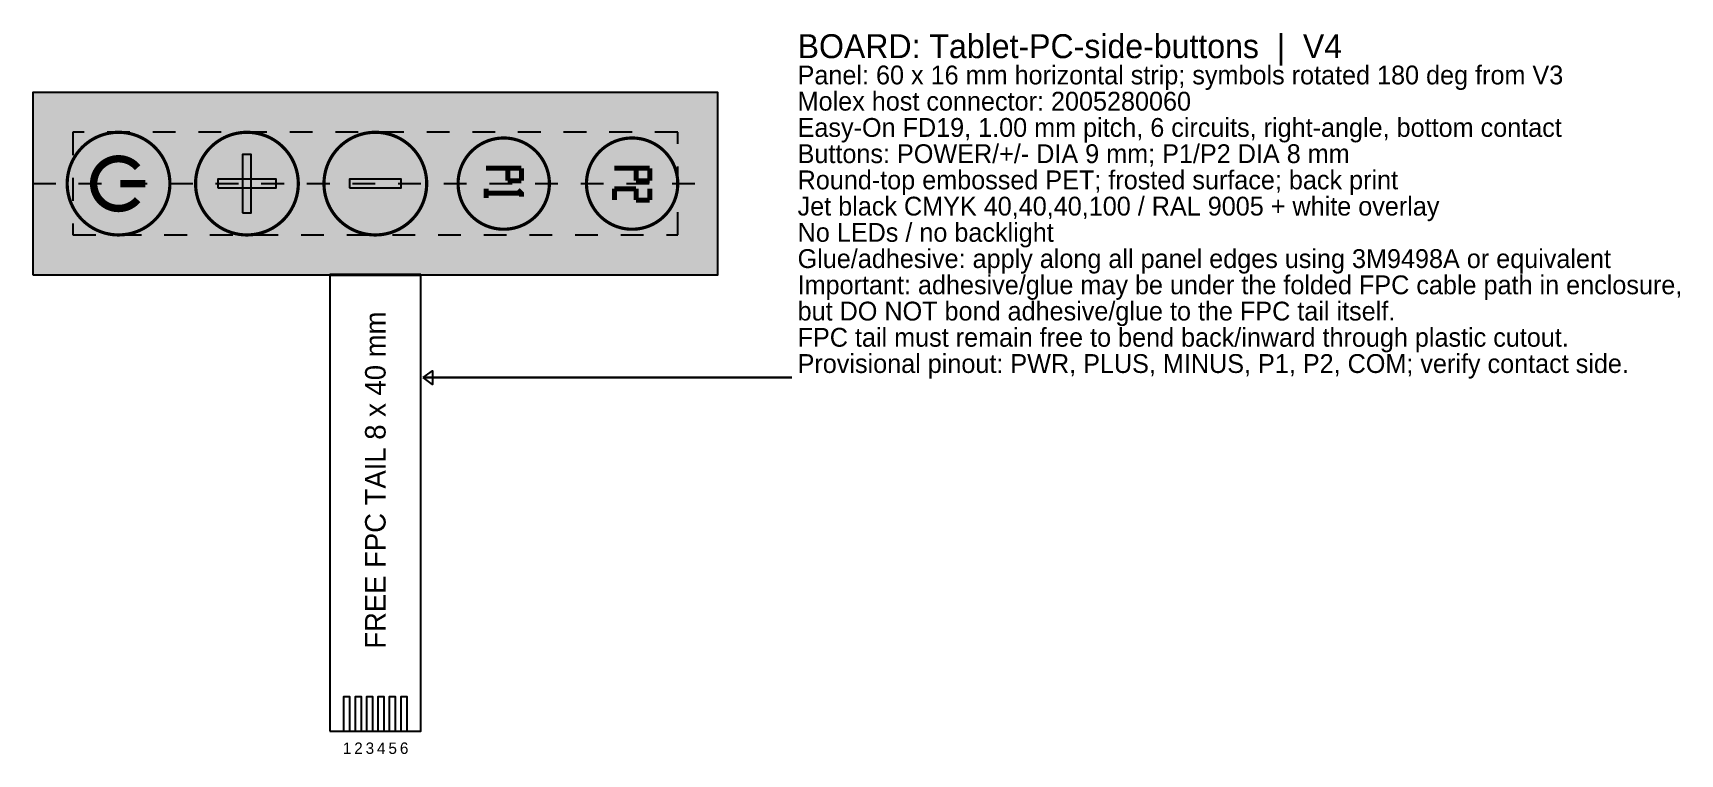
# Model space of a CAD drawing. Header units: millimetres. Extents: x 0 to 144, y -42 to 21.
import ezdxf
from ezdxf.enums import TextEntityAlignment as Align

# ---------------------------------------------------------------- set-up
doc = ezdxf.new("R2010")
doc.units = ezdxf.units.MM
doc.linetypes.add('DASHED', pattern=[4, 2, -2])
for name, color, linetype in [('00_PANEL_OUTER_CUT_DO_NOT_PRINT', 1, 'CONTINUOUS'), ('01_BACK_PRINT_FILL_JET_BLACK_CMYK_40_40_40_100_RAL9005', 250, 'CONTINUOUS'), ('02_BACK_PRINT_WHITE_OVERLAY_OUTLINED_ROTATED_90_RIGHT', 7, 'CONTINUOUS'), ('03_ROUND_TOP_EMBOSS_BUTTONS_DIA9_POWER_PLUS_MINUS', 5, 'CONTINUOUS'), ('03B_ROUND_TOP_EMBOSS_BUTTONS_DIA8_P1_P2', 5, 'CONTINUOUS'), ('04_REAR_FPC_TAIL_FREE_NO_ADHESIVE_ON_TAIL', 3, 'CONTINUOUS'), ('05_REAR_ADHESIVE_3M9498A_EDGE_GLUE', 2, 'DASHED'), ('06_CONNECTOR_PINOUT_DO_NOT_PRINT', 4, 'CONTINUOUS'), ('07_ANNOTATION_NOTES_DO_NOT_PRINT', 6, 'CONTINUOUS')]:
    doc.layers.add(name, color=color, linetype=linetype)

msp = doc.modelspace()

# ---------------------------------------------------------------- linework, layer by layer
at = {"layer": '00_PANEL_OUTER_CUT_DO_NOT_PRINT'}
msp.add_lwpolyline([(0, 0), (60, 0), (60, 16), (0, 16)], close=True, dxfattribs=at)
at = {"layer": '01_BACK_PRINT_FILL_JET_BLACK_CMYK_40_40_40_100_RAL9005'}
msp.add_solid([(0, 0), (60, 0), (0, 16), (60, 16)], dxfattribs=at)
at = {"layer": '02_BACK_PRINT_WHITE_OVERLAY_OUTLINED_ROTATED_90_RIGHT', "const_width": 0.28}
for points in [[(12, 8), (11.99094, 8.285408), (11.963797, 8.569666), (11.918679, 8.851631), (11.855769, 9.130166), (11.77532, 9.404151), (11.677656, 9.672481), (11.563169, 9.934077), (11.432322, 10.187885), (11.285641, 10.432884), (11.123716, 10.668086), (10.9472, 10.892544), (10.756803, 11.105356), (10.553292, 11.305663), (10.337487, 11.492659), (10.110256, 11.665592), (9.872515, 11.823764), (9.62522, 11.96654), (9.369368, 12.093344), (9.105988, 12.203665), (8.836142, 12.29706), (8.560915, 12.373152), (8.281417, 12.431635), (7.998772, 12.472273), (7.714119, 12.494903), (7.428603, 12.499434), (7.143375, 12.485846), (6.859583, 12.454196), (6.57837, 12.404611), (6.300868, 12.33729), (6.028194, 12.252504), (5.761447, 12.150594), (5.5017, 12.031972), (5.25, 11.897114), (5.00736, 11.746564), (4.774756, 11.580928), (4.553127, 11.400873), (4.343363, 11.207124), (4.14631, 11.000461), (3.962761, 10.781715), (3.793455, 10.551769), (3.639075, 10.311548), (3.50024, 10.062019), (3.377512, 9.804187), (3.271383, 9.539091), (3.182282, 9.267797), (3.110566, 8.991397), (3.056525, 8.711006), (3.020376, 8.427752), (3.002266, 8.142776), (3.002266, 7.857224), (3.020376, 7.572248), (3.056525, 7.288994), (3.110566, 7.008603), (3.182282, 6.732203), (3.271383, 6.460909), (3.377512, 6.195813), (3.50024, 5.937981), (3.639075, 5.688452), (3.793455, 5.448231), (3.962761, 5.218285), (4.14631, 4.999539), (4.343363, 4.792876), (4.553127, 4.599127), (4.774756, 4.419072), (5.00736, 4.253436), (5.25, 4.102886), (5.5017, 3.968028), (5.761447, 3.849406), (6.028194, 3.747496), (6.300868, 3.66271), (6.57837, 3.595389), (6.859583, 3.545804), (7.143375, 3.514154), (7.428603, 3.500566), (7.714119, 3.505097), (7.998772, 3.527727), (8.281417, 3.568365), (8.560915, 3.626848), (8.836142, 3.70294), (9.105988, 3.796335), (9.369368, 3.906656), (9.62522, 4.03346), (9.872515, 4.176236), (10.110256, 4.334408), (10.337487, 4.507341), (10.553292, 4.694337), (10.756803, 4.894644), (10.9472, 5.107456), (11.123716, 5.331914), (11.285641, 5.567116), (11.432322, 5.812115), (11.563169, 6.065923), (11.677656, 6.327519), (11.77532, 6.595849), (11.855769, 6.869834), (11.918679, 7.148369), (11.963797, 7.430334), (11.99094, 7.714592), (12, 8)], [(23.25, 8), (23.24094, 8.285408), (23.213797, 8.569666), (23.168679, 8.851631), (23.105769, 9.130166), (23.02532, 9.404151), (22.927656, 9.672481), (22.813169, 9.934077), (22.682322, 10.187885), (22.535641, 10.432884), (22.373716, 10.668086), (22.1972, 10.892544), (22.006803, 11.105356), (21.803292, 11.305663), (21.587487, 11.492659), (21.360256, 11.665592), (21.122515, 11.823764), (20.87522, 11.96654), (20.619368, 12.093344), (20.355988, 12.203665), (20.086142, 12.29706), (19.810915, 12.373152), (19.531417, 12.431635), (19.248772, 12.472273), (18.964119, 12.494903), (18.678603, 12.499434), (18.393375, 12.485846), (18.109583, 12.454196), (17.82837, 12.404611), (17.550868, 12.33729), (17.278194, 12.252504), (17.011447, 12.150594), (16.7517, 12.031972), (16.5, 11.897114), (16.25736, 11.746564), (16.024756, 11.580928), (15.803127, 11.400873), (15.593363, 11.207124), (15.39631, 11.000461), (15.212761, 10.781715), (15.043455, 10.551769), (14.889075, 10.311548), (14.75024, 10.062019), (14.627512, 9.804187), (14.521383, 9.539091), (14.432282, 9.267797), (14.360566, 8.991397), (14.306525, 8.711006), (14.270376, 8.427752), (14.252266, 8.142776), (14.252266, 7.857224), (14.270376, 7.572248), (14.306525, 7.288994), (14.360566, 7.008603), (14.432282, 6.732203), (14.521383, 6.460909), (14.627512, 6.195813), (14.75024, 5.937981), (14.889075, 5.688452), (15.043455, 5.448231), (15.212761, 5.218285), (15.39631, 4.999539), (15.593363, 4.792876), (15.803127, 4.599127), (16.024756, 4.419072), (16.25736, 4.253436), (16.5, 4.102886), (16.7517, 3.968028), (17.011447, 3.849406), (17.278194, 3.747496), (17.550868, 3.66271), (17.82837, 3.595389), (18.109583, 3.545804), (18.393375, 3.514154), (18.678603, 3.500566), (18.964119, 3.505097), (19.248772, 3.527727), (19.531417, 3.568365), (19.810915, 3.626848), (20.086142, 3.70294), (20.355988, 3.796335), (20.619368, 3.906656), (20.87522, 4.03346), (21.122515, 4.176236), (21.360256, 4.334408), (21.587487, 4.507341), (21.803292, 4.694337), (22.006803, 4.894644), (22.1972, 5.107456), (22.373716, 5.331914), (22.535641, 5.567116), (22.682322, 5.812115), (22.813169, 6.065923), (22.927656, 6.327519), (23.02532, 6.595849), (23.105769, 6.869834), (23.168679, 7.148369), (23.213797, 7.430334), (23.24094, 7.714592), (23.25, 8)], [(34.5, 8), (34.49094, 8.285408), (34.463797, 8.569666), (34.418679, 8.851631), (34.355769, 9.130166), (34.27532, 9.404151), (34.177656, 9.672481), (34.063169, 9.934077), (33.932322, 10.187885), (33.785641, 10.432884), (33.623716, 10.668086), (33.4472, 10.892544), (33.256803, 11.105356), (33.053292, 11.305663), (32.837487, 11.492659), (32.610256, 11.665592), (32.372515, 11.823764), (32.12522, 11.96654), (31.869368, 12.093344), (31.605988, 12.203665), (31.336142, 12.29706), (31.060915, 12.373152), (30.781417, 12.431635), (30.498772, 12.472273), (30.214119, 12.494903), (29.928603, 12.499434), (29.643375, 12.485846), (29.359583, 12.454196), (29.07837, 12.404611), (28.800868, 12.33729), (28.528194, 12.252504), (28.261447, 12.150594), (28.0017, 12.031972), (27.75, 11.897114), (27.50736, 11.746564), (27.274756, 11.580928), (27.053127, 11.400873), (26.843363, 11.207124), (26.64631, 11.000461), (26.462761, 10.781715), (26.293455, 10.551769), (26.139075, 10.311548), (26.00024, 10.062019), (25.877512, 9.804187), (25.771383, 9.539091), (25.682282, 9.267797), (25.610566, 8.991397), (25.556525, 8.711006), (25.520376, 8.427752), (25.502266, 8.142776), (25.502266, 7.857224), (25.520376, 7.572248), (25.556525, 7.288994), (25.610566, 7.008603), (25.682282, 6.732203), (25.771383, 6.460909), (25.877512, 6.195813), (26.00024, 5.937981), (26.139075, 5.688452), (26.293455, 5.448231), (26.462761, 5.218285), (26.64631, 4.999539), (26.843363, 4.792876), (27.053127, 4.599127), (27.274756, 4.419072), (27.50736, 4.253436), (27.75, 4.102886), (28.0017, 3.968028), (28.261447, 3.849406), (28.528194, 3.747496), (28.800868, 3.66271), (29.07837, 3.595389), (29.359583, 3.545804), (29.643375, 3.514154), (29.928603, 3.500566), (30.214119, 3.505097), (30.498772, 3.527727), (30.781417, 3.568365), (31.060915, 3.626848), (31.336142, 3.70294), (31.605988, 3.796335), (31.869368, 3.906656), (32.12522, 4.03346), (32.372515, 4.176236), (32.610256, 4.334408), (32.837487, 4.507341), (33.053292, 4.694337), (33.256803, 4.894644), (33.4472, 5.107456), (33.623716, 5.331914), (33.785641, 5.567116), (33.932322, 5.812115), (34.063169, 6.065923), (34.177656, 6.327519), (34.27532, 6.595849), (34.355769, 6.869834), (34.418679, 7.148369), (34.463797, 7.430334), (34.49094, 7.714592), (34.5, 8)], [(45.25, 8), (45.241947, 8.253696), (45.217819, 8.50637), (45.177715, 8.757005), (45.121795, 9.004592), (45.050284, 9.248134), (44.963472, 9.48665), (44.861706, 9.71918), (44.745398, 9.944787), (44.615014, 10.162563), (44.471081, 10.371632), (44.314178, 10.57115), (44.144936, 10.760316), (43.964038, 10.938367), (43.772211, 11.104586), (43.570228, 11.258304), (43.358902, 11.398902), (43.139084, 11.525813), (42.91166, 11.638528), (42.677545, 11.736591), (42.437682, 11.819609), (42.193036, 11.887246), (41.944593, 11.939231), (41.693353, 11.975354), (41.440328, 11.995469), (41.186536, 11.999497), (40.933, 11.987419), (40.680741, 11.959286), (40.430773, 11.91521), (40.184105, 11.855369), (39.941728, 11.780003), (39.704619, 11.689417), (39.473734, 11.583975), (39.25, 11.464102), (39.03432, 11.330279), (38.827561, 11.183047), (38.630557, 11.022998), (38.4441, 10.850777), (38.268942, 10.667076), (38.105788, 10.472636), (37.955294, 10.268239), (37.818066, 10.05471), (37.694658, 9.832906), (37.585566, 9.603722), (37.49123, 9.368081), (37.412028, 9.12693), (37.348281, 8.881242), (37.300244, 8.632006), (37.268112, 8.380224), (37.252014, 8.126912), (37.252014, 7.873088), (37.268112, 7.619776), (37.300244, 7.367994), (37.348281, 7.118758), (37.412028, 6.87307), (37.49123, 6.631919), (37.585566, 6.396278), (37.694658, 6.167094), (37.818066, 5.94529), (37.955294, 5.731761), (38.105788, 5.527364), (38.268942, 5.332924), (38.4441, 5.149223), (38.630557, 4.977002), (38.827561, 4.816953), (39.03432, 4.669721), (39.25, 4.535898), (39.473734, 4.416025), (39.704619, 4.310583), (39.941728, 4.219997), (40.184105, 4.144631), (40.430773, 4.08479), (40.680741, 4.040714), (40.933, 4.012581), (41.186536, 4.000503), (41.440328, 4.004531), (41.693353, 4.024646), (41.944593, 4.060769), (42.193036, 4.112754), (42.437682, 4.180391), (42.677545, 4.263409), (42.91166, 4.361472), (43.139084, 4.474187), (43.358902, 4.601098), (43.570228, 4.741696), (43.772211, 4.895414), (43.964038, 5.061633), (44.144936, 5.239684), (44.314178, 5.42885), (44.471081, 5.628368), (44.615014, 5.837437), (44.745398, 6.055213), (44.861706, 6.28082), (44.963472, 6.51335), (45.050284, 6.751866), (45.121795, 6.995408), (45.177715, 7.242995), (45.217819, 7.49363), (45.241947, 7.746304), (45.25, 8)], [(56.5, 8), (56.491947, 8.253696), (56.467819, 8.50637), (56.427715, 8.757005), (56.371795, 9.004592), (56.300284, 9.248134), (56.213472, 9.48665), (56.111706, 9.71918), (55.995398, 9.944787), (55.865014, 10.162563), (55.721081, 10.371632), (55.564178, 10.57115), (55.394936, 10.760316), (55.214038, 10.938367), (55.022211, 11.104586), (54.820228, 11.258304), (54.608902, 11.398902), (54.389084, 11.525813), (54.16166, 11.638528), (53.927545, 11.736591), (53.687682, 11.819609), (53.443036, 11.887246), (53.194593, 11.939231), (52.943353, 11.975354), (52.690328, 11.995469), (52.436536, 11.999497), (52.183, 11.987419), (51.930741, 11.959286), (51.680773, 11.91521), (51.434105, 11.855369), (51.191728, 11.780003), (50.954619, 11.689417), (50.723734, 11.583975), (50.5, 11.464102), (50.28432, 11.330279), (50.077561, 11.183047), (49.880557, 11.022998), (49.6941, 10.850777), (49.518942, 10.667076), (49.355788, 10.472636), (49.205294, 10.268239), (49.068066, 10.05471), (48.944658, 9.832906), (48.835566, 9.603722), (48.74123, 9.368081), (48.662028, 9.12693), (48.598281, 8.881242), (48.550244, 8.632006), (48.518112, 8.380224), (48.502014, 8.126912), (48.502014, 7.873088), (48.518112, 7.619776), (48.550244, 7.367994), (48.598281, 7.118758), (48.662028, 6.87307), (48.74123, 6.631919), (48.835566, 6.396278), (48.944658, 6.167094), (49.068066, 5.94529), (49.205294, 5.731761), (49.355788, 5.527364), (49.518942, 5.332924), (49.6941, 5.149223), (49.880557, 4.977002), (50.077561, 4.816953), (50.28432, 4.669721), (50.5, 4.535898), (50.723734, 4.416025), (50.954619, 4.310583), (51.191728, 4.219997), (51.434105, 4.144631), (51.680773, 4.08479), (51.930741, 4.040714), (52.183, 4.012581), (52.436536, 4.000503), (52.690328, 4.004531), (52.943353, 4.024646), (53.194593, 4.060769), (53.443036, 4.112754), (53.687682, 4.180391), (53.927545, 4.263409), (54.16166, 4.361472), (54.389084, 4.474187), (54.608902, 4.601098), (54.820228, 4.741696), (55.022211, 4.895414), (55.214038, 5.061633), (55.394936, 5.239684), (55.564178, 5.42885), (55.721081, 5.628368), (55.865014, 5.837437), (55.995398, 6.055213), (56.111706, 6.28082), (56.213472, 6.51335), (56.300284, 6.751866), (56.371795, 6.995408), (56.427715, 7.242995), (56.467819, 7.49363), (56.491947, 7.746304), (56.5, 8)]]:
    msp.add_lwpolyline(points, close=True, dxfattribs=at)
at = {"layer": '02_BACK_PRINT_WHITE_OVERLAY_OUTLINED_ROTATED_90_RIGHT'}
for points, const_width in [([(9.169977, 9.401277), (9.080155, 9.501835), (8.984289, 9.596648), (8.882745, 9.685354), (8.775911, 9.767612), (8.664196, 9.843108), (8.548028, 9.911554), (8.42785, 9.972687), (8.304123, 10.026274), (8.17732, 10.072109), (8.047926, 10.110018), (7.916436, 10.139855), (7.783353, 10.161507), (7.649186, 10.174889), (7.514449, 10.179952), (7.379656, 10.176676), (7.245323, 10.165073), (7.111965, 10.145187), (6.980091, 10.117096), (6.850205, 10.080905), (6.722806, 10.036755), (6.59838, 9.984813), (6.477403, 9.925278), (6.360337, 9.858378), (6.247632, 9.784369), (6.139717, 9.703534), (6.037005, 9.616183), (5.939891, 9.522649), (5.848744, 9.42329), (5.763914, 9.318486), (5.685726, 9.208639), (5.614477, 9.094168), (5.550442, 8.975512), (5.493864, 8.853124), (5.444961, 8.727472), (5.403919, 8.599037), (5.370896, 8.468311), (5.346017, 8.335794), (5.329378, 8.201991), (5.321043, 8.067416), (5.321043, 7.932584), (5.329378, 7.798009), (5.346017, 7.664206), (5.370896, 7.531689), (5.403919, 7.400963), (5.444961, 7.272528), (5.493864, 7.146876), (5.550442, 7.024488), (5.614477, 6.905832), (5.685726, 6.791361), (5.763914, 6.681514), (5.848744, 6.57671), (5.939891, 6.477351), (6.037005, 6.383817), (6.139717, 6.296466), (6.247632, 6.215631), (6.360337, 6.141622), (6.477403, 6.074722), (6.59838, 6.015187), (6.722806, 5.963245), (6.850205, 5.919095), (6.980091, 5.882904), (7.111965, 5.854813), (7.245323, 5.834927), (7.379656, 5.823324), (7.514449, 5.820048), (7.649186, 5.825111), (7.783353, 5.838493), (7.916436, 5.860145), (8.047926, 5.889982), (8.17732, 5.927891), (8.304123, 5.973726), (8.42785, 6.027313), (8.548028, 6.088446), (8.664196, 6.156892), (8.775911, 6.232388), (8.882745, 6.314646), (8.984289, 6.403352), (9.080155, 6.498165), (9.169977, 6.598723)], 0.65), ([(39.7, 9.35), (42.8, 9.35)], 0.44), ([(41.6, 8.25), (41.6, 9.35)], 0.44), ([(42.8, 9.35), (42.8, 8.25)], 0.44), ([(50.95, 9.35), (54.05, 9.35)], 0.44), ([(52.85, 8.25), (52.85, 9.35)], 0.44), ([(54.05, 9.35), (54.05, 8.25)], 0.44), ([(7.65, 8), (9.85, 8)], 0.65), ([(39.7, 7.55), (39.7, 6.75)], 0.44), ([(39.7, 7.15), (42.8, 7.15)], 0.44), ([(42.8, 8.25), (41.6, 8.25)], 0.44), ([(42.5, 7.45), (42.8, 7.15), (42.8, 6.85)], 0.44), ([(52.85, 7.55), (50.95, 7.55)], 0.44), ([(50.95, 7.55), (50.95, 6.55)], 0.44), ([(54.05, 8.25), (52.85, 8.25)], 0.44), ([(52.85, 6.55), (52.85, 7.55)], 0.44), ([(54.05, 7.55), (54.05, 6.55)], 0.44), ([(54.05, 6.55), (52.85, 6.55)], 0.44)]:
    msp.add_lwpolyline(points, dxfattribs=dict(at, const_width=const_width))
for points in [[(18.37, 5.45), (19.13, 5.45), (19.13, 10.55), (18.37, 10.55)], [(16.2, 7.62), (21.3, 7.62), (21.3, 8.38), (16.2, 8.38)], [(27.75, 7.62), (32.25, 7.62), (32.25, 8.38), (27.75, 8.38)]]:
    msp.add_lwpolyline(points, close=True, dxfattribs=at)
at = {"layer": '03_ROUND_TOP_EMBOSS_BUTTONS_DIA9_POWER_PLUS_MINUS'}
for centre in [(7.5, 8), (18.75, 8), (30, 8)]:
    msp.add_circle(centre, 4.5, dxfattribs=at)
at = {"layer": '03B_ROUND_TOP_EMBOSS_BUTTONS_DIA8_P1_P2'}
for centre in [(41.25, 8), (52.5, 8)]:
    msp.add_circle(centre, 4, dxfattribs=at)
at = {"layer": '04_REAR_FPC_TAIL_FREE_NO_ADHESIVE_ON_TAIL', "const_width": 0.25}
msp.add_lwpolyline([(26, 0), (34, 0)], dxfattribs=at)
at = {"layer": '04_REAR_FPC_TAIL_FREE_NO_ADHESIVE_ON_TAIL'}
msp.add_lwpolyline([(26, -40), (34, -40), (34, 0), (26, 0)], close=True, dxfattribs=at)
at = {"layer": '05_REAR_ADHESIVE_3M9498A_EDGE_GLUE', "linetype": 'DASHED'}
for points in [[(0, 0), (60, 0), (60, 16), (0, 16)], [(3.5, 3.5), (56.5, 3.5), (56.5, 12.5), (3.5, 12.5)]]:
    msp.add_lwpolyline(points, close=True, dxfattribs=at)
at = {"layer": '06_CONNECTOR_PINOUT_DO_NOT_PRINT'}
for points in [[(27.225, -40), (27.775, -40), (27.775, -37), (27.225, -37)], [(28.225, -40), (28.775, -40), (28.775, -37), (28.225, -37)], [(29.225, -40), (29.775, -40), (29.775, -37), (29.225, -37)], [(30.225, -40), (30.775, -40), (30.775, -37), (30.225, -37)], [(31.225, -40), (31.775, -40), (31.775, -37), (31.225, -37)], [(32.225, -40), (32.775, -40), (32.775, -37), (32.225, -37)]]:
    msp.add_lwpolyline(points, close=True, dxfattribs=at)
at = {"layer": '07_ANNOTATION_NOTES_DO_NOT_PRINT', "linetype": 'DASHED'}
msp.add_lwpolyline([(0, 8), (60, 8)], dxfattribs=at)
at = {"layer": '07_ANNOTATION_NOTES_DO_NOT_PRINT'}
msp.add_lwpolyline([(34.2, -9), (35, -8.4), (35, -9.6)], close=True, dxfattribs=at)
at = {"layer": '07_ANNOTATION_NOTES_DO_NOT_PRINT', "const_width": 0.18}
msp.add_lwpolyline([(66.5, -9), (34.2, -9)], dxfattribs=at)

# ---------------------------------------------------------------- texts
at = {"layer": '04_REAR_FPC_TAIL_FREE_NO_ADHESIVE_ON_TAIL'}
msp.add_text('FREE FPC TAIL 8 x 40 mm', height=1.8, rotation=90, dxfattribs=at).set_placement((30, -18), align=Align.MIDDLE_CENTER)
at = {"layer": '06_CONNECTOR_PINOUT_DO_NOT_PRINT'}
for s, p in [('1', (27.15, -42)), ('2', (28.15, -42)), ('3', (29.15, -42)), ('4', (30.15, -42)), ('5', (31.15, -42)), ('6', (32.15, -42))]:
    msp.add_text(s, height=1, dxfattribs=at).set_placement(p)
at = {"layer": '07_ANNOTATION_NOTES_DO_NOT_PRINT'}
for s, height, p in [('BOARD: Tablet-PC-side-buttons  |  V4', 2.1, (67, 19)), ('Panel: 60 x 16 mm horizontal strip; symbols rotated 180 deg from V3', 1.65, (67, 16.7)), ('Molex host connector: 2005280060', 1.65, (67, 14.4)), ('Easy-On FD19, 1.00 mm pitch, 6 circuits, right-angle, bottom contact', 1.65, (67, 12.1)), ('Buttons: POWER/+/- DIA 9 mm; P1/P2 DIA 8 mm', 1.65, (67, 9.8)), ('Round-top embossed PET; frosted surface; back print', 1.65, (67, 7.5)), ('Jet black CMYK 40,40,40,100 / RAL 9005 + white overlay', 1.65, (67, 5.2)), ('No LEDs / no backlight', 1.65, (67, 2.9)), ('Glue/adhesive: apply along all panel edges using 3M9498A or equivalent', 1.65, (67, 0.6)), ('Important: adhesive/glue may be under the folded FPC cable path in enclosure,', 1.65, (67, -1.7)), ('but DO NOT bond adhesive/glue to the FPC tail itself.', 1.65, (67, -4)), ('FPC tail must remain free to bend back/inward through plastic cutout.', 1.65, (67, -6.3)), ('Provisional pinout: PWR, PLUS, MINUS, P1, P2, COM; verify contact side.', 1.65, (67, -8.6))]:
    msp.add_text(s, height=height, dxfattribs=at).set_placement(p)

doc.saveas('drawing.dxf')
